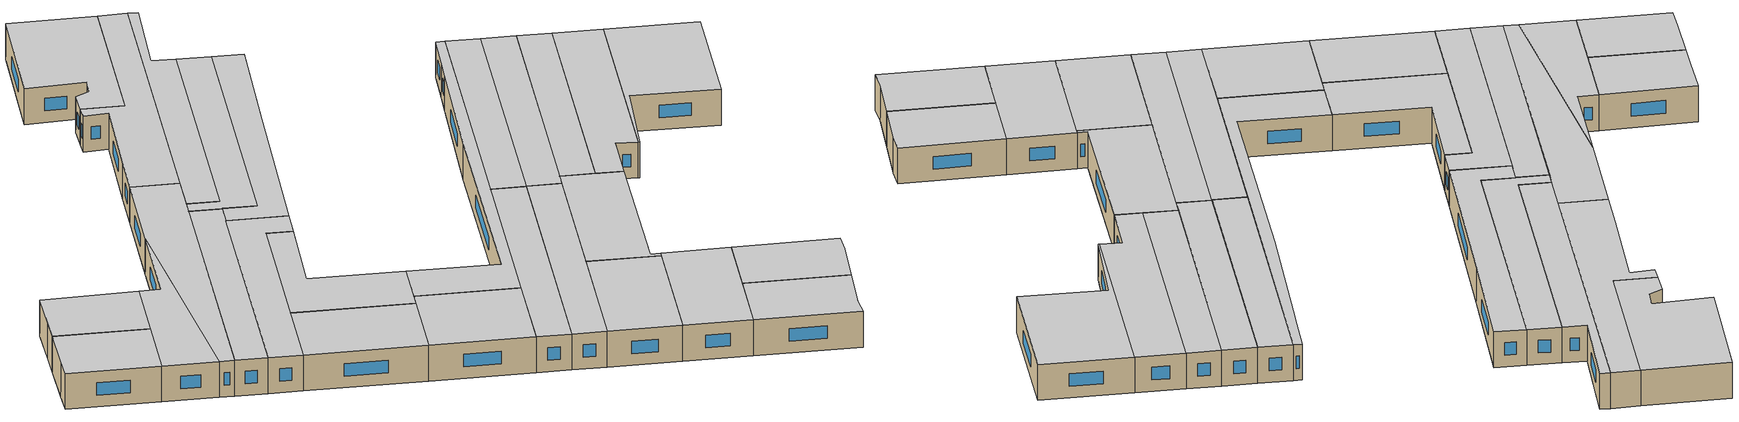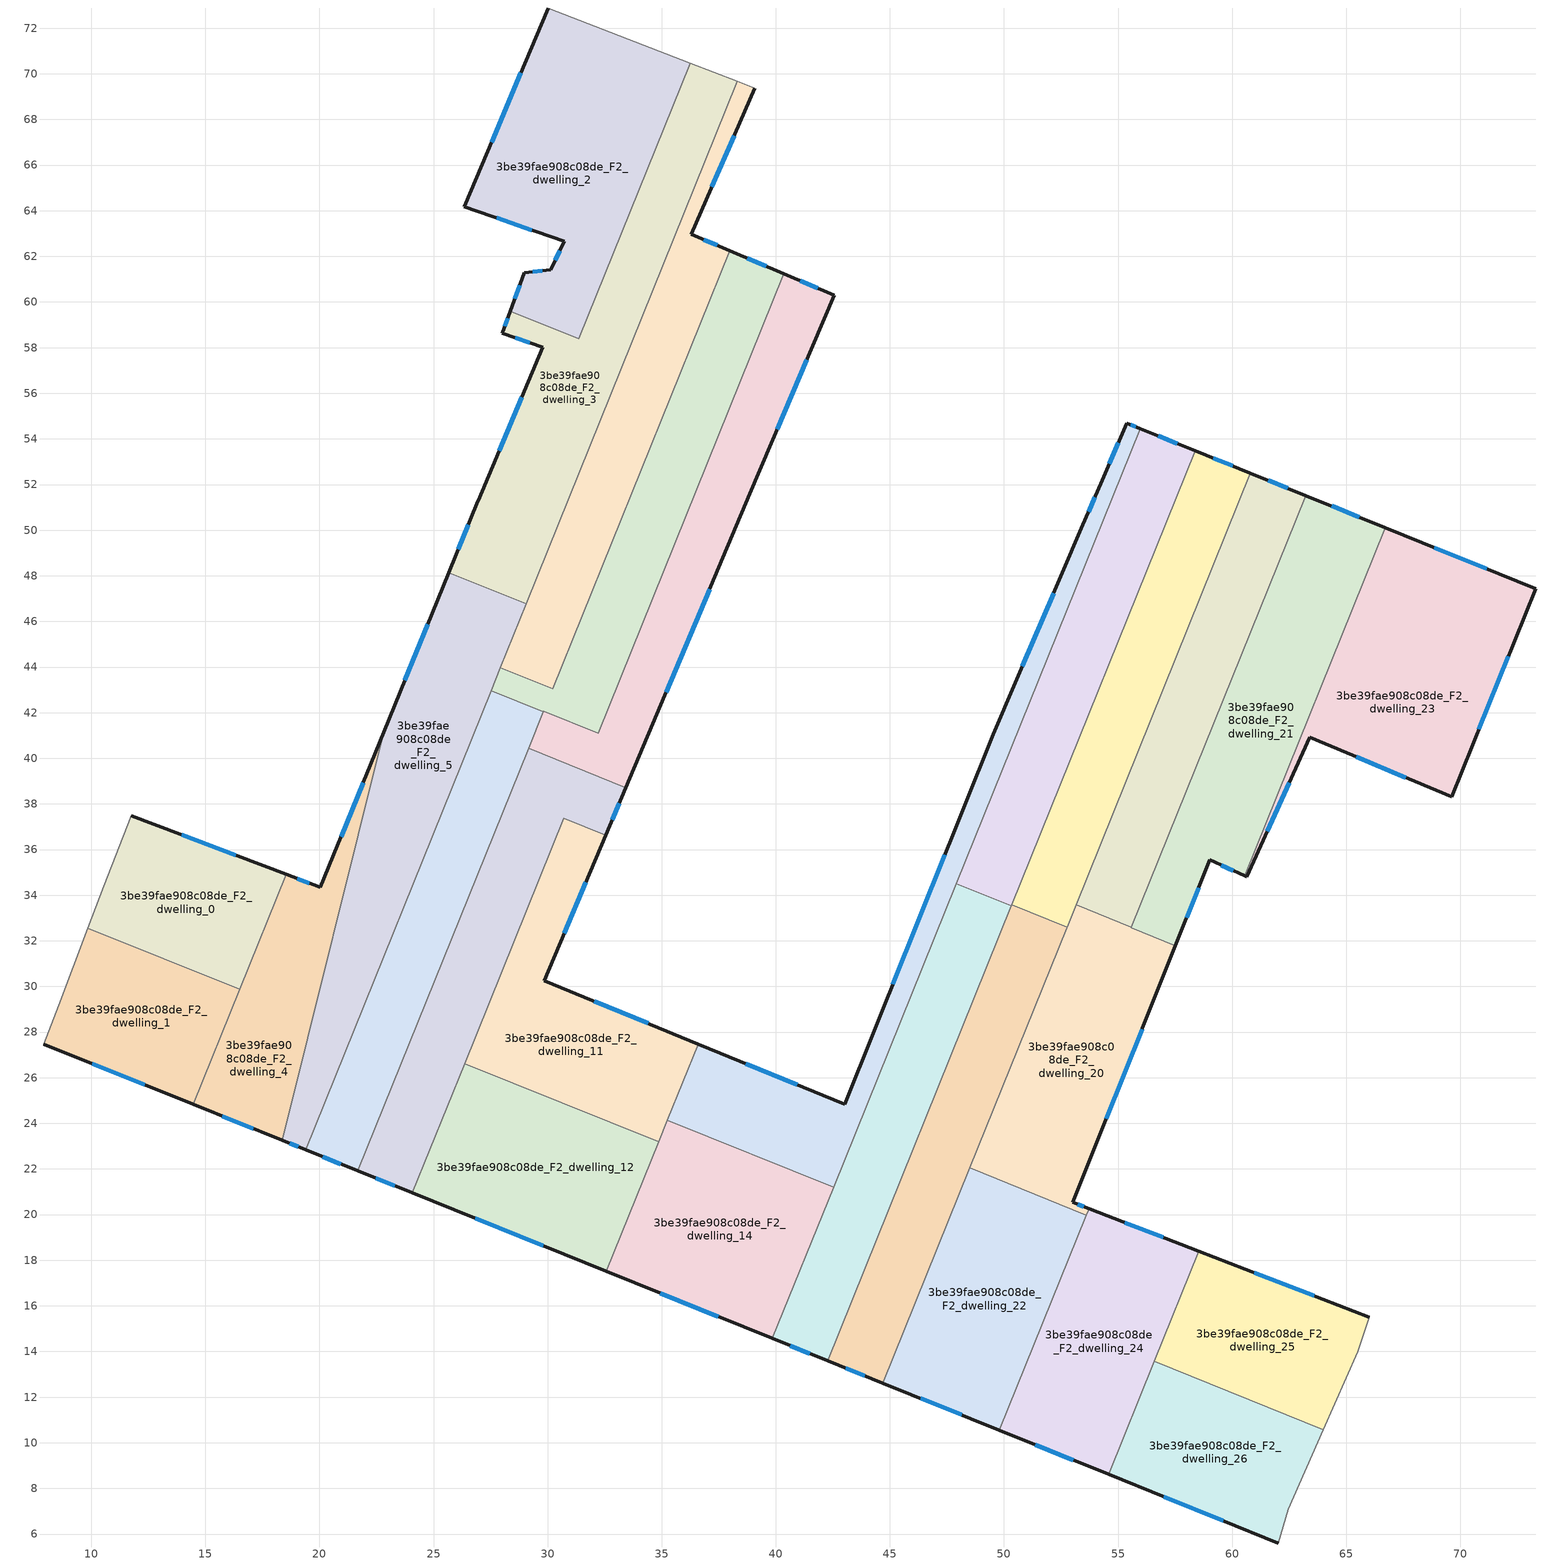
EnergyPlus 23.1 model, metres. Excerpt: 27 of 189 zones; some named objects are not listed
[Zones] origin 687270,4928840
3be39fae908c08de_F2_dwelling_0
 floor to 3be39fae908c08de_F1_dwelling_0 (EU_floor_Construction): 18.54,34.91 16.51,29.87 9.85,32.56 10.54,34.39 11.75,37.49 z6
 wall outside (EU_wall_Construction): 18.54,34.91 11.75,37.49 z6:9
 wall to 3be39fae908c08de_F2_dwelling_1 (EU_wall_Construction): 9.85,32.56 16.51,29.87 z6:9
 wall adiabatic (EU_wall_Construction): 11.75,37.49 10.54,34.39 9.85,32.56 z6:9
 wall to 3be39fae908c08de_F2_dwelling_4 (EU_wall_Construction): 16.51,29.87 18.54,34.91 z6:9
 window (EU_Window_Construction): 16.33,35.75 13.96,36.65 z6.98:8.02
 ceiling to 3be39fae908c08de_F3_dwelling_0 (EU_floor_Construction): 16.51,29.87 18.54,34.91 11.75,37.49 10.54,34.39 9.85,32.56 z9
3be39fae908c08de_F2_dwelling_1
 floor to 3be39fae908c08de_F1_dwelling_1 (EU_floor_Construction): 16.51,29.87 14.47,24.83 7.91,27.48 8.56,29.18 9.85,32.56 z6
 wall outside (EU_wall_Construction): 7.91,27.48 14.47,24.83 z6:9
 wall adiabatic (EU_wall_Construction): 9.85,32.56 8.56,29.18 7.91,27.48 z6:9
 wall to 3be39fae908c08de_F2_dwelling_4 (EU_wall_Construction): 14.47,24.83 16.5,29.87 z6:9
 window (EU_Window_Construction): 10.04,26.62 12.34,25.69 z6.98:8.02
 ceiling to 3be39fae908c08de_F3_dwelling_1 (EU_floor_Construction): 14.47,24.83 16.51,29.87 9.85,32.56 8.56,29.18 7.91,27.48 z9
3be39fae908c08de_F2_dwelling_10
 floor to 3be39fae908c08de_F1_dwelling_10 (EU_floor_Construction): 33.43,38.72 32.55,36.63 30.71,37.37 24.07,20.95 21.68,21.91 29.17,40.44 z6
 wall outside (EU_wall_Construction): 32.55,36.63 33.43,38.72 / 21.68,21.91 24.07,20.95 z6:9
 wall to 3be39fae908c08de_F2_dwelling_9 (EU_wall_Construction): 33.43,38.72 29.17,40.44 z6:9
 wall to 3be39fae908c08de_F2_dwelling_11 (EU_wall_Construction): 26.36,26.62 30.71,37.37 32.55,36.63 z6:9
 wall to 3be39fae908c08de_F2_dwelling_8 (EU_wall_Construction): 29.17,40.44 21.68,21.91 z6:9
 wall to 3be39fae908c08de_F2_dwelling_12 (EU_wall_Construction): 24.07,20.95 26.36,26.62 z6:9
 window (EU_Window_Construction): 32.84,37.31 33.14,38.04 / 22.46,21.6 23.29,21.26 z6.98:8.02
 ceiling to 3be39fae908c08de_F3_dwelling_10 (EU_floor_Construction): 24.07,20.95 30.71,37.37 32.55,36.63 33.43,38.72 29.17,40.44 21.68,21.91 z9
3be39fae908c08de_F2_dwelling_11
 floor to 3be39fae908c08de_F1_dwelling_11 (EU_floor_Construction): 32.55,36.63 29.86,30.26 36.6,27.47 34.87,23.18 26.36,26.62 30.71,37.37 z6
 wall outside (EU_wall_Construction): 36.6,27.47 29.86,30.26 32.55,36.63 z6:9
 wall to 3be39fae908c08de_F2_dwelling_12 (EU_wall_Construction): 26.36,26.62 34.87,23.18 z6:9
 wall to 3be39fae908c08de_F2_dwelling_13 (EU_wall_Construction): 35.25,24.14 36.6,27.47 z6:9
 wall to 3be39fae908c08de_F2_dwelling_14 (EU_wall_Construction): 34.87,23.18 35.25,24.14 z6:9
 window (EU_Window_Construction): 30.74,32.33 31.68,34.56 / 34.41,28.38 32.05,29.35 z6.98:8.02
 ceiling to 3be39fae908c08de_F3_dwelling_11 (EU_floor_Construction): 34.87,23.18 36.6,27.47 29.86,30.26 32.55,36.63 30.71,37.37 26.36,26.62 z9
3be39fae908c08de_F2_dwelling_12
 floor to 3be39fae908c08de_F1_dwelling_12 (EU_floor_Construction): 34.87,23.18 32.57,17.51 24.07,20.95 26.36,26.62 z6
 wall outside (EU_wall_Construction): 24.07,20.95 32.57,17.51 z6:9
 wall to 3be39fae908c08de_F2_dwelling_14 (EU_wall_Construction): 32.57,17.51 34.87,23.18 z6:9
 window (EU_Window_Construction): 26.84,19.83 29.81,18.63 z6.98:8.02
 ceiling to 3be39fae908c08de_F3_dwelling_12 (EU_floor_Construction): 32.57,17.51 34.87,23.18 26.36,26.62 24.07,20.95 z9
3be39fae908c08de_F2_dwelling_13
 floor to 3be39fae908c08de_F1_dwelling_13 (EU_floor_Construction): 55.97,54.45 42.53,21.2 35.25,24.14 36.6,27.47 43.02,24.83 49.52,41.05 53.45,50.23 54.24,52.04 55.37,54.7 z6
 wall outside (EU_wall_Construction): 55.97,54.45 55.37,54.7 54.24,52.04 53.45,50.23 49.52,41.05 43.02,24.83 36.6,27.47 z6:9
 wall to 3be39fae908c08de_F2_dwelling_14 (EU_wall_Construction): 35.25,24.14 42.53,21.2 z6:9
 wall to 3be39fae908c08de_F2_dwelling_15 (EU_wall_Construction): 47.91,34.51 55.97,54.45 z6:9
 wall to 3be39fae908c08de_F2_dwelling_17 (EU_wall_Construction): 42.53,21.2 47.91,34.51 z6:9
 window (EU_Window_Construction): 47.41,35.77 45.14,30.1 / 52.17,47.24 50.8,44.03 / 53.99,51.45 53.71,50.81 / 55,53.83 54.61,52.9 / 55.77,54.53 55.57,54.62 / 40.93,25.69 38.69,26.61 z6.98:8.02
 ceiling to 3be39fae908c08de_F3_dwelling_13 (EU_floor_Construction): 42.53,21.2 55.97,54.45 55.37,54.7 54.24,52.04 53.45,50.23 49.52,41.05 43.02,24.83 36.6,27.47 35.25,24.14 z9
3be39fae908c08de_F2_dwelling_14
 floor to 3be39fae908c08de_F1_dwelling_14 (EU_floor_Construction): 42.53,21.2 39.85,14.57 32.57,17.51 35.25,24.14 z6
 wall outside (EU_wall_Construction): 32.57,17.51 39.85,14.57 z6:9
 wall to 3be39fae908c08de_F2_dwelling_17 (EU_wall_Construction): 39.85,14.57 42.53,21.2 z6:9
 window (EU_Window_Construction): 34.94,16.55 37.48,15.53 z6.98:8.02
 ceiling to 3be39fae908c08de_F3_dwelling_14 (EU_floor_Construction): 39.85,14.57 42.53,21.2 35.25,24.14 32.57,17.51 z9
3be39fae908c08de_F2_dwelling_15
 floor to 3be39fae908c08de_F1_dwelling_15 (EU_floor_Construction): 58.39,53.47 50.33,33.53 47.91,34.51 55.97,54.45 z6
 wall outside (EU_wall_Construction): 58.39,53.47 55.97,54.45 z6:9
 wall to 3be39fae908c08de_F2_dwelling_19 (EU_wall_Construction): 47.91,34.51 50.33,33.53 50.35,33.58 z6:9
 wall to 3be39fae908c08de_F2_dwelling_16 (EU_wall_Construction): 50.35,33.58 58.39,53.47 z6:9
 window (EU_Window_Construction): 57.6,53.79 56.76,54.13 z6.98:8.02
 ceiling to 3be39fae908c08de_F3_dwelling_15 (EU_floor_Construction): 50.33,33.53 58.39,53.47 55.97,54.45 47.91,34.51 z9
3be39fae908c08de_F2_dwelling_16
 floor to 3be39fae908c08de_F1_dwelling_16 (EU_floor_Construction): 60.81,52.5 52.77,32.6 50.35,33.58 58.39,53.47 z6
 wall outside (EU_wall_Construction): 60.81,52.5 58.39,53.47 z6:9
 wall to 3be39fae908c08de_F2_dwelling_19 (EU_wall_Construction): 50.35,33.58 52.77,32.6 z6:9
 wall to 3be39fae908c08de_F2_dwelling_18 (EU_wall_Construction): 53.16,33.57 60.81,52.5 z6:9
 wall to 3be39fae908c08de_F2_dwelling_20 (EU_wall_Construction): 52.77,32.6 53.16,33.57 z6:9
 window (EU_Window_Construction): 60.02,52.81 59.17,53.16 z6.98:8.02
 ceiling to 3be39fae908c08de_F3_dwelling_16 (EU_floor_Construction): 52.77,32.6 60.81,52.5 58.39,53.47 50.35,33.58 z9
3be39fae908c08de_F2_dwelling_17
 floor to 3be39fae908c08de_F1_dwelling_17 (EU_floor_Construction): 50.33,33.53 42.27,13.59 39.85,14.57 47.91,34.51 z6
 wall outside (EU_wall_Construction): 39.85,14.57 42.27,13.59 z6:9
 wall to 3be39fae908c08de_F2_dwelling_19 (EU_wall_Construction): 42.27,13.59 50.33,33.53 47.91,34.51 z6:9
 window (EU_Window_Construction): 40.64,14.25 41.48,13.91 z6.98:8.02
 ceiling to 3be39fae908c08de_F3_dwelling_17 (EU_floor_Construction): 42.27,13.59 50.33,33.53 47.91,34.51 39.85,14.57 z9
3be39fae908c08de_F2_dwelling_18
 floor to 3be39fae908c08de_F1_dwelling_18 (EU_floor_Construction): 63.22,51.52 55.58,32.6 53.16,33.58 60.81,52.5 z6
 wall outside (EU_wall_Construction): 63.22,51.52 60.81,52.5 z6:9
 wall to 3be39fae908c08de_F2_dwelling_20 (EU_wall_Construction): 53.16,33.58 55.58,32.6 z6:9
 wall to 3be39fae908c08de_F2_dwelling_21 (EU_wall_Construction): 55.58,32.6 63.22,51.52 z6:9
 window (EU_Window_Construction): 62.44,51.84 61.59,52.18 z6.98:8.02
 ceiling to 3be39fae908c08de_F3_dwelling_18 (EU_floor_Construction): 55.58,32.6 63.22,51.52 60.81,52.5 53.16,33.58 z9
3be39fae908c08de_F2_dwelling_19
 floor to 3be39fae908c08de_F1_dwelling_19 (EU_floor_Construction): 52.77,32.6 52.75,32.55 44.69,12.61 42.27,13.59 50.33,33.53 50.35,33.58 z6
 wall outside (EU_wall_Construction): 42.27,13.59 44.69,12.61 z6:9
 wall to 3be39fae908c08de_F2_dwelling_20 (EU_wall_Construction): 48.5,22.05 52.75,32.55 52.77,32.6 z6:9
 wall to 3be39fae908c08de_F2_dwelling_22 (EU_wall_Construction): 44.69,12.61 48.5,22.05 z6:9
 window (EU_Window_Construction): 43.06,13.27 43.9,12.93 z6.98:8.02
 ceiling to 3be39fae908c08de_F3_dwelling_19 (EU_floor_Construction): 44.69,12.61 52.75,32.55 52.77,32.6 50.35,33.58 50.33,33.53 42.27,13.59 z9
3be39fae908c08de_F2_dwelling_2
 floor to 3be39fae908c08de_F1_dwelling_2 (EU_floor_Construction): 36.25,70.47 31.36,58.39 28.36,59.6 28.98,61.29 30.13,61.42 30.73,62.66 26.35,64.18 30.02,72.88 z6
 wall outside (EU_wall_Construction): 30.02,72.88 26.35,64.18 30.73,62.66 30.13,61.42 28.98,61.29 28.36,59.6 z6:9
 wall adiabatic (EU_wall_Construction): 36.25,70.47 30.02,72.88 z6:9
 wall to 3be39fae908c08de_F2_dwelling_3 (EU_wall_Construction): 28.36,59.6 31.36,58.39 36.25,70.47 z6:9
 window (EU_Window_Construction): 30.54,62.25 30.33,61.82 / 27.78,63.68 29.31,63.15 / 28.83,70.05 27.55,67.01 / 28.78,60.74 28.56,60.15 / 29.76,61.37 29.36,61.33 z6.98:8.02
 ceiling to 3be39fae908c08de_F3_dwelling_2 (EU_floor_Construction): 31.36,58.39 36.25,70.47 30.02,72.88 26.35,64.18 30.73,62.66 30.13,61.42 28.98,61.29 28.36,59.6 z9
3be39fae908c08de_F2_dwelling_20
 floor to 3be39fae908c08de_F1_dwelling_20 (EU_floor_Construction): 57.52,31.79 53.01,20.54 53.73,20.26 53.61,19.98 48.5,22.05 53.16,33.58 55.58,32.6 55.57,32.58 z6
 wall outside (EU_wall_Construction): 53.73,20.26 53.01,20.54 57.52,31.79 z6:9
 wall to 3be39fae908c08de_F2_dwelling_22 (EU_wall_Construction): 48.5,22.05 53.61,19.98 z6:9
 wall to 3be39fae908c08de_F2_dwelling_21 (EU_wall_Construction): 57.52,31.79 55.57,32.58 55.58,32.6 z6:9
 wall to 3be39fae908c08de_F2_dwelling_24 (EU_wall_Construction): 53.61,19.98 53.73,20.26 z6:9
 window (EU_Window_Construction): 53.49,20.35 53.24,20.45 / 54.48,24.2 56.05,28.13 z6.98:8.02
 ceiling to 3be39fae908c08de_F3_dwelling_20 (EU_floor_Construction): 53.73,20.26 53.01,20.54 57.52,31.79 55.57,32.58 55.58,32.6 53.16,33.58 48.5,22.05 53.61,19.98 z9
3be39fae908c08de_F2_dwelling_21
 floor to 3be39fae908c08de_F1_dwelling_21 (EU_floor_Construction): 66.71,50.11 60.54,34.85 59.02,35.55 57.52,31.79 55.57,32.58 63.22,51.52 z6
 wall outside (EU_wall_Construction): 66.71,50.11 63.22,51.52 / 57.52,31.79 59.02,35.55 60.54,34.85 z6:9
 wall to 3be39fae908c08de_F2_dwelling_23 (EU_wall_Construction): 60.54,34.85 66.71,50.11 z6:9
 window (EU_Window_Construction): 65.57,50.57 64.36,51.06 / 59.52,35.32 60.05,35.08 / 58.01,33.01 58.53,34.32 z6.98:8.02
 ceiling to 3be39fae908c08de_F3_dwelling_21 (EU_floor_Construction): 60.54,34.85 66.71,50.11 63.22,51.52 55.57,32.58 57.52,31.79 59.02,35.55 z9
3be39fae908c08de_F2_dwelling_22
 floor to 3be39fae908c08de_F1_dwelling_22 (EU_floor_Construction): 53.61,19.98 49.8,10.55 44.69,12.61 48.5,22.05 z6
 wall outside (EU_wall_Construction): 44.69,12.61 49.8,10.55 z6:9
 wall to 3be39fae908c08de_F2_dwelling_24 (EU_wall_Construction): 49.8,10.55 53.61,19.98 z6:9
 window (EU_Window_Construction): 46.35,11.94 48.14,11.22 z6.98:8.02
 ceiling to 3be39fae908c08de_F3_dwelling_22 (EU_floor_Construction): 49.8,10.55 53.61,19.98 48.5,22.05 44.69,12.61 z9
3be39fae908c08de_F2_dwelling_23
 floor to 3be39fae908c08de_F1_dwelling_23 (EU_floor_Construction): 73.31,47.43 69.62,38.3 63.41,40.92 60.65,34.81 60.54,34.85 66.71,50.11 z6
 wall outside (EU_wall_Construction): 60.54,34.85 60.65,34.81 63.41,40.92 69.62,38.3 73.31,47.43 66.71,50.11 z6:9
 window (EU_Window_Construction): 70.82,41.27 72.11,44.47 / 65.43,40.07 67.6,39.15 / 61.55,36.79 62.51,38.93 / 71.16,48.3 68.86,49.24 z6.98:8.02
 ceiling to 3be39fae908c08de_F3_dwelling_23 (EU_floor_Construction): 69.62,38.3 73.31,47.43 66.71,50.11 60.54,34.85 60.65,34.81 63.41,40.92 z9
3be39fae908c08de_F2_dwelling_24
 floor to 3be39fae908c08de_F1_dwelling_24 (EU_floor_Construction): 58.55,18.39 54.6,8.61 49.8,10.55 53.73,20.26 z6
 wall outside (EU_wall_Construction): 49.8,10.55 54.6,8.61 / 58.55,18.39 53.73,20.26 z6:9
 wall to 3be39fae908c08de_F2_dwelling_26 (EU_wall_Construction): 54.6,8.61 56.6,13.56 z6:9
 wall to 3be39fae908c08de_F2_dwelling_25 (EU_wall_Construction): 56.6,13.56 58.55,18.39 z6:9
 window (EU_Window_Construction): 51.36,9.92 53.04,9.24 / 56.98,19 55.3,19.65 z6.98:8.02
 ceiling to 3be39fae908c08de_F3_dwelling_24 (EU_floor_Construction): 54.6,8.61 58.55,18.39 53.73,20.26 49.8,10.55 z9
3be39fae908c08de_F2_dwelling_25
 floor to 3be39fae908c08de_F1_dwelling_25 (EU_floor_Construction): 66.02,15.5 65.5,14 63.99,10.58 56.6,13.56 58.55,18.39 z6
 wall outside (EU_wall_Construction): 66.02,15.5 58.55,18.39 z6:9
 wall adiabatic (EU_wall_Construction): 63.99,10.58 65.5,14 66.02,15.5 z6:9
 wall to 3be39fae908c08de_F2_dwelling_26 (EU_wall_Construction): 56.6,13.56 63.99,10.58 z6:9
 window (EU_Window_Construction): 63.59,16.44 60.98,17.45 z6.98:8.02
 ceiling to 3be39fae908c08de_F3_dwelling_25 (EU_floor_Construction): 63.99,10.58 65.5,14 66.02,15.5 58.55,18.39 56.6,13.56 z9
3be39fae908c08de_F2_dwelling_26
 floor to 3be39fae908c08de_F1_dwelling_26 (EU_floor_Construction): 63.99,10.58 62.45,7.08 62.03,5.61 54.6,8.61 56.6,13.56 z6
 wall outside (EU_wall_Construction): 54.6,8.61 62.03,5.61 z6:9
 wall adiabatic (EU_wall_Construction): 62.03,5.61 62.45,7.08 63.99,10.58 z6:9
 window (EU_Window_Construction): 57.01,7.63 59.61,6.58 z6.98:8.02
 ceiling to 3be39fae908c08de_F3_dwelling_26 (EU_floor_Construction): 62.03,5.61 62.45,7.08 63.99,10.58 56.6,13.56 54.6,8.61 z9
3be39fae908c08de_F2_dwelling_3
 floor to 3be39fae908c08de_F1_dwelling_3 (EU_floor_Construction): 38.32,69.67 29.07,46.77 25.67,48.14 26.94,51.26 26.96,51.29 29.79,58.03 28,58.63 28.36,59.6 31.36,58.39 36.25,70.47 z6
 wall outside (EU_wall_Construction): 28.36,59.6 28,58.63 29.79,58.03 26.96,51.29 26.94,51.26 25.67,48.14 z6:9
 wall adiabatic (EU_wall_Construction): 38.32,69.67 36.25,70.47 z6:9
 wall to 3be39fae908c08de_F2_dwelling_5 (EU_wall_Construction): 25.67,48.14 29.07,46.77 z6:9
 wall to 3be39fae908c08de_F2_dwelling_6 (EU_wall_Construction): 29.07,46.77 38.32,69.67 z6:9
 window (EU_Window_Construction): 28.87,55.84 27.88,53.48 / 28.58,58.43 29.21,58.22 / 28.24,59.29 28.12,58.94 / 26.53,50.24 26.09,49.15 z6.98:8.02
 ceiling to 3be39fae908c08de_F3_dwelling_3 (EU_floor_Construction): 29.07,46.77 38.32,69.67 36.25,70.47 31.36,58.39 28.36,59.6 28,58.63 29.79,58.03 26.96,51.29 26.94,51.26 25.67,48.14 z9
3be39fae908c08de_F2_dwelling_4
 floor to 3be39fae908c08de_F1_dwelling_4 (EU_floor_Construction): 22.82,41.14 18.36,23.25 14.47,24.83 18.54,34.91 20.04,34.34 z6
 wall outside (EU_wall_Construction): 22.82,41.14 20.04,34.34 18.54,34.91 / 14.47,24.83 18.36,23.25 z6:9
 wall to 3be39fae908c08de_F2_dwelling_5 (EU_wall_Construction): 18.36,23.25 22.82,41.14 z6:9
 window (EU_Window_Construction): 19.55,34.52 19.03,34.72 / 21.92,38.93 20.95,36.55 / 15.74,24.32 17.1,23.76 z6.98:8.02
 ceiling to 3be39fae908c08de_F3_dwelling_4 (EU_floor_Construction): 18.36,23.25 22.82,41.14 20.04,34.34 18.54,34.91 14.47,24.83 z9
3be39fae908c08de_F2_dwelling_5
 floor to 3be39fae908c08de_F1_dwelling_5 (EU_floor_Construction): 29.07,46.77 19.39,22.84 18.36,23.25 22.82,41.14 25.67,48.14 z6
 wall outside (EU_wall_Construction): 25.67,48.14 22.82,41.14 / 18.36,23.25 19.39,22.84 z6:9
 wall to 3be39fae908c08de_F2_dwelling_8 (EU_wall_Construction): 19.39,22.84 27.52,42.95 z6:9
 wall to 3be39fae908c08de_F2_dwelling_7 (EU_wall_Construction): 27.52,42.95 27.93,43.96 z6:9
 wall to 3be39fae908c08de_F2_dwelling_6 (EU_wall_Construction): 27.93,43.96 29.07,46.77 z6:9
 window (EU_Window_Construction): 24.74,45.87 23.75,43.42 / 18.7,23.12 19.06,22.97 z6.98:8.02
 ceiling to 3be39fae908c08de_F3_dwelling_5 (EU_floor_Construction): 19.39,22.84 29.07,46.77 25.67,48.14 22.82,41.14 18.36,23.25 z9
3be39fae908c08de_F2_dwelling_6
 floor to 3be39fae908c08de_F1_dwelling_6 (EU_floor_Construction): 39.08,69.38 36.29,62.97 37.98,62.25 30.22,43.04 27.93,43.96 38.32,69.67 z6
 wall outside (EU_wall_Construction): 37.98,62.25 36.29,62.97 39.08,69.38 z6:9
 wall adiabatic (EU_wall_Construction): 39.08,69.38 38.32,69.67 z6:9
 wall to 3be39fae908c08de_F2_dwelling_7 (EU_wall_Construction): 27.93,43.96 30.22,43.04 37.98,62.25 z6:9
 window (EU_Window_Construction): 37.2,65.05 38.17,67.29 / 37.43,62.48 36.84,62.73 z6.98:8.02
 ceiling to 3be39fae908c08de_F3_dwelling_6 (EU_floor_Construction): 30.22,43.04 37.98,62.25 36.29,62.97 39.08,69.38 38.32,69.67 27.93,43.96 z9
3be39fae908c08de_F2_dwelling_7
 floor to 3be39fae908c08de_F1_dwelling_7 (EU_floor_Construction): 40.35,61.23 32.21,41.1 29.82,42.07 29.81,42.03 27.52,42.95 27.93,43.96 30.22,43.04 37.98,62.25 z6
 wall outside (EU_wall_Construction): 40.35,61.23 37.98,62.25 z6:9
 wall to 3be39fae908c08de_F2_dwelling_9 (EU_wall_Construction): 29.81,42.03 29.82,42.07 32.21,41.1 40.35,61.23 z6:9
 wall to 3be39fae908c08de_F2_dwelling_8 (EU_wall_Construction): 27.52,42.95 29.81,42.03 z6:9
 window (EU_Window_Construction): 39.58,61.56 38.75,61.91 z6.98:8.02
 ceiling to 3be39fae908c08de_F3_dwelling_7 (EU_floor_Construction): 32.21,41.1 40.35,61.23 37.98,62.25 30.22,43.04 27.93,43.96 27.52,42.95 29.81,42.03 29.82,42.07 z9
3be39fae908c08de_F2_dwelling_8
 floor to 3be39fae908c08de_F1_dwelling_8 (EU_floor_Construction): 29.81,42.03 21.68,21.91 19.39,22.84 27.52,42.95 z6
 wall outside (EU_wall_Construction): 19.39,22.84 21.68,21.91 z6:9
 wall to 3be39fae908c08de_F2_dwelling_9 (EU_wall_Construction): 29.16,40.44 29.81,42.03 z6:9
 window (EU_Window_Construction): 20.14,22.54 20.94,22.21 z6.98:8.02
 ceiling to 3be39fae908c08de_F3_dwelling_8 (EU_floor_Construction): 21.68,21.91 29.81,42.03 27.52,42.95 19.39,22.84 z9
3be39fae908c08de_F2_dwelling_9
 floor to 3be39fae908c08de_F1_dwelling_9 (EU_floor_Construction): 42.55,60.29 38.86,51.6 33.43,38.72 29.17,40.44 29.82,42.07 32.21,41.1 40.35,61.23 z6
 wall outside (EU_wall_Construction): 33.43,38.72 38.86,51.6 42.55,60.29 40.35,61.23 z6:9
 window (EU_Window_Construction): 41.84,60.59 41.07,60.92 / 40.06,54.42 41.35,57.46 / 35.2,42.9 37.1,47.41 z6.98:8.02
 ceiling to 3be39fae908c08de_F3_dwelling_9 (EU_floor_Construction): 33.43,38.72 38.86,51.6 42.55,60.29 40.35,61.23 32.21,41.1 29.82,42.07 29.17,40.44 z9
[Building]
EU S2 Campaign: North Axis=0; Terrain=City; Solar Distribution=FullExterior
[Site:Location]
Bologna: Latitude=44.5; Longitude=11.25; Time Zone=1; Elevation=37
[SizingPeriod:WeatherFileDays]
AnnualSizingPeriod: Begin Month=1; Begin Day of Month=1; End Month=12; End Day of Month=31; Day of Week for Start Day=Monday; Use Weather File Daylight Saving Period=No; Use Weather File Rain and Snow Indicators=No
[MATERIAL]
EU_InternalMass_Material: Roughness=MediumRough; Thickness=0.1; Conductivity=1; Density=1800; Specific Heat=900; Thermal Absorptance=0.9; Solar Absorptance=0.7; Visible Absorptance=0.7
[MATERIAL:NOMASS] Roughness=MediumRough; Thermal Absorptance=0.9; Solar Absorptance=0.7; Visible Absorptance=0.7
Name | Thermal Resistance
EU_wall_NoMass | 0.905828
EU_floor_NoMass | 0.67114
[WINDOWMATERIAL:SIMPLEGLAZINGSYSTEM]
EU_Window_SimpleGlazing: UFactor=4.52486; Solar Heat Gain Coefficient=0.85; Visible Transmittance=0.85
[CONSTRUCTION]
EU_wall_Construction: EU_wall_NoMass
EU_floor_Construction: EU_floor_NoMass
EU_Window_Construction: EU_Window_SimpleGlazing
EU_InternalMass_Construction: EU_InternalMass_Material
[ZONE] Type=1; Multiplier=1; Ceiling Height=autocalculate; Floor Area=autocalculate; Part of Total Floor Area=Yes
Name | Volume
3be39fae908c08de_F2_dwelling_0 | 116.206
3be39fae908c08de_F2_dwelling_1 | 116.202
3be39fae908c08de_F2_dwelling_10 | 168.331
3be39fae908c08de_F2_dwelling_11 | 168.342
3be39fae908c08de_F2_dwelling_12 | 168.356
3be39fae908c08de_F2_dwelling_13; 3be39fae908c08de_F2_dwelling_14 | 168.341
3be39fae908c08de_F2_dwelling_15 | 168.348
3be39fae908c08de_F2_dwelling_16 | 167.947
3be39fae908c08de_F2_dwelling_17 | 168.357
3be39fae908c08de_F2_dwelling_18 | 159.724
3be39fae908c08de_F2_dwelling_19 | 168.722
3be39fae908c08de_F2_dwelling_2 | 220.452
3be39fae908c08de_F2_dwelling_20 | 176.969
3be39fae908c08de_F2_dwelling_21 | 210.297
3be39fae908c08de_F2_dwelling_22; 3be39fae908c08de_F2_dwelling_6 | 168.363
3be39fae908c08de_F2_dwelling_23 | 214.471
3be39fae908c08de_F2_dwelling_24 | 162.975
3be39fae908c08de_F2_dwelling_25 | 126.991
3be39fae908c08de_F2_dwelling_26 | 126.985
3be39fae908c08de_F2_dwelling_3 | 218.662
3be39fae908c08de_F2_dwelling_4 | 123.959
3be39fae908c08de_F2_dwelling_5 | 214.555
3be39fae908c08de_F2_dwelling_7 | 176.402
3be39fae908c08de_F2_dwelling_8 | 160.315
3be39fae908c08de_F2_dwelling_9 | 168.313
[INTERNALMASS] Construction=EU_InternalMass_Construction
Name | Zone or ZoneList | Surface Area
3be39fae908c08de_F2_dwelling_0_EU_InternalMass | 3be39fae908c08de_F2_dwelling_0 | 38.7339
3be39fae908c08de_F2_dwelling_1_EU_InternalMass | 3be39fae908c08de_F2_dwelling_1 | 38.7339
3be39fae908c08de_F2_dwelling_2_EU_InternalMass | 3be39fae908c08de_F2_dwelling_2 | 73.4819
3be39fae908c08de_F2_dwelling_3_EU_InternalMass | 3be39fae908c08de_F2_dwelling_3 | 72.8845
3be39fae908c08de_F2_dwelling_4_EU_InternalMass | 3be39fae908c08de_F2_dwelling_4 | 41.3189
3be39fae908c08de_F2_dwelling_5_EU_InternalMass | 3be39fae908c08de_F2_dwelling_5 | 71.5164
3be39fae908c08de_F2_dwelling_6_EU_InternalMass | 3be39fae908c08de_F2_dwelling_6 | 56.1212
3be39fae908c08de_F2_dwelling_7_EU_InternalMass | 3be39fae908c08de_F2_dwelling_7 | 58.8052
3be39fae908c08de_F2_dwelling_8_EU_InternalMass | 3be39fae908c08de_F2_dwelling_8 | 53.441
3be39fae908c08de_F2_dwelling_9_EU_InternalMass | 3be39fae908c08de_F2_dwelling_9 | 56.1043
3be39fae908c08de_F2_dwelling_10_EU_InternalMass | 3be39fae908c08de_F2_dwelling_10 | 56.1109
3be39fae908c08de_F2_dwelling_11_EU_InternalMass | 3be39fae908c08de_F2_dwelling_11 | 56.1133
3be39fae908c08de_F2_dwelling_12_EU_InternalMass | 3be39fae908c08de_F2_dwelling_12 | 56.1186
3be39fae908c08de_F2_dwelling_13_EU_InternalMass | 3be39fae908c08de_F2_dwelling_13 | 56.1133
3be39fae908c08de_F2_dwelling_14_EU_InternalMass | 3be39fae908c08de_F2_dwelling_14 | 56.113
3be39fae908c08de_F2_dwelling_15_EU_InternalMass | 3be39fae908c08de_F2_dwelling_15 | 56.1159
3be39fae908c08de_F2_dwelling_16_EU_InternalMass | 3be39fae908c08de_F2_dwelling_16 | 55.979
3be39fae908c08de_F2_dwelling_17_EU_InternalMass | 3be39fae908c08de_F2_dwelling_17 | 56.1192
3be39fae908c08de_F2_dwelling_18_EU_InternalMass | 3be39fae908c08de_F2_dwelling_18 | 53.2406
3be39fae908c08de_F2_dwelling_19_EU_InternalMass | 3be39fae908c08de_F2_dwelling_19 | 56.2447
3be39fae908c08de_F2_dwelling_20_EU_InternalMass | 3be39fae908c08de_F2_dwelling_20 | 58.9878
3be39fae908c08de_F2_dwelling_21_EU_InternalMass | 3be39fae908c08de_F2_dwelling_21 | 70.0958
3be39fae908c08de_F2_dwelling_22_EU_InternalMass | 3be39fae908c08de_F2_dwelling_22 | 56.1199
3be39fae908c08de_F2_dwelling_23_EU_InternalMass | 3be39fae908c08de_F2_dwelling_23 | 71.4936
3be39fae908c08de_F2_dwelling_24_EU_InternalMass | 3be39fae908c08de_F2_dwelling_24 | 54.3247
3be39fae908c08de_F2_dwelling_25_EU_InternalMass | 3be39fae908c08de_F2_dwelling_25 | 42.3306
3be39fae908c08de_F2_dwelling_26_EU_InternalMass | 3be39fae908c08de_F2_dwelling_26 | 42.3281
[OTHEREQUIPMENT] Fuel Type=Electricity; Design Level Calculation Method=Watts/Area; Power per Zone Floor Area=1; Fraction Latent=0; Fraction Radiant=0; Fraction Lost=0; Carbon Dioxide Generation Rate=0; EndUse Subcategory=EU_Step8_InternalGains
Name | Zone or ZoneList or Space or SpaceList | Schedule
EU_Step8_InternalGain_3be39fae908c08de_F2_dwelling_0_f000 | 3be39fae908c08de_F2_dwelling_0 | EU_Step8_GainSchedule_3be39fae908c08de_F2_dwelling_0_f000
EU_Step8_InternalGain_3be39fae908c08de_F2_dwelling_1_f000 | 3be39fae908c08de_F2_dwelling_1 | EU_Step8_GainSchedule_3be39fae908c08de_F2_dwelling_1_f000
EU_Step8_InternalGain_3be39fae908c08de_F2_dwelling_2_f000 | 3be39fae908c08de_F2_dwelling_2 | EU_Step8_GainSchedule_3be39fae908c08de_F2_dwelling_2_f000
EU_Step8_InternalGain_3be39fae908c08de_F2_dwelling_3_f000 | 3be39fae908c08de_F2_dwelling_3 | EU_Step8_GainSchedule_3be39fae908c08de_F2_dwelling_3_f000
EU_Step8_InternalGain_3be39fae908c08de_F2_dwelling_4_f000 | 3be39fae908c08de_F2_dwelling_4 | EU_Step8_GainSchedule_3be39fae908c08de_F2_dwelling_4_f000
EU_Step8_InternalGain_3be39fae908c08de_F2_dwelling_5_f000 | 3be39fae908c08de_F2_dwelling_5 | EU_Step8_GainSchedule_3be39fae908c08de_F2_dwelling_5_f000
EU_Step8_InternalGain_3be39fae908c08de_F2_dwelling_6_f000 | 3be39fae908c08de_F2_dwelling_6 | EU_Step8_GainSchedule_3be39fae908c08de_F2_dwelling_6_f000
EU_Step8_InternalGain_3be39fae908c08de_F2_dwelling_7_f000 | 3be39fae908c08de_F2_dwelling_7 | EU_Step8_GainSchedule_3be39fae908c08de_F2_dwelling_7_f000
EU_Step8_InternalGain_3be39fae908c08de_F2_dwelling_8_f000 | 3be39fae908c08de_F2_dwelling_8 | EU_Step8_GainSchedule_3be39fae908c08de_F2_dwelling_8_f000
EU_Step8_InternalGain_3be39fae908c08de_F2_dwelling_9_f000 | 3be39fae908c08de_F2_dwelling_9 | EU_Step8_GainSchedule_3be39fae908c08de_F2_dwelling_9_f000
EU_Step8_InternalGain_3be39fae908c08de_F2_dwelling_10_f000 | 3be39fae908c08de_F2_dwelling_10 | EU_Step8_GainSchedule_3be39fae908c08de_F2_dwelling_10_f000
EU_Step8_InternalGain_3be39fae908c08de_F2_dwelling_11_f000 | 3be39fae908c08de_F2_dwelling_11 | EU_Step8_GainSchedule_3be39fae908c08de_F2_dwelling_11_f000
EU_Step8_InternalGain_3be39fae908c08de_F2_dwelling_12_f000 | 3be39fae908c08de_F2_dwelling_12 | EU_Step8_GainSchedule_3be39fae908c08de_F2_dwelling_12_f000
EU_Step8_InternalGain_3be39fae908c08de_F2_dwelling_13_f000 | 3be39fae908c08de_F2_dwelling_13 | EU_Step8_GainSchedule_3be39fae908c08de_F2_dwelling_13_f000
EU_Step8_InternalGain_3be39fae908c08de_F2_dwelling_14_f000 | 3be39fae908c08de_F2_dwelling_14 | EU_Step8_GainSchedule_3be39fae908c08de_F2_dwelling_14_f000
EU_Step8_InternalGain_3be39fae908c08de_F2_dwelling_15_f000 | 3be39fae908c08de_F2_dwelling_15 | EU_Step8_GainSchedule_3be39fae908c08de_F2_dwelling_15_f000
EU_Step8_InternalGain_3be39fae908c08de_F2_dwelling_16_f000 | 3be39fae908c08de_F2_dwelling_16 | EU_Step8_GainSchedule_3be39fae908c08de_F2_dwelling_16_f000
EU_Step8_InternalGain_3be39fae908c08de_F2_dwelling_17_f000 | 3be39fae908c08de_F2_dwelling_17 | EU_Step8_GainSchedule_3be39fae908c08de_F2_dwelling_17_f000
EU_Step8_InternalGain_3be39fae908c08de_F2_dwelling_18_f000 | 3be39fae908c08de_F2_dwelling_18 | EU_Step8_GainSchedule_3be39fae908c08de_F2_dwelling_18_f000
EU_Step8_InternalGain_3be39fae908c08de_F2_dwelling_19_f000 | 3be39fae908c08de_F2_dwelling_19 | EU_Step8_GainSchedule_3be39fae908c08de_F2_dwelling_19_f000
EU_Step8_InternalGain_3be39fae908c08de_F2_dwelling_20_f000 | 3be39fae908c08de_F2_dwelling_20 | EU_Step8_GainSchedule_3be39fae908c08de_F2_dwelling_20_f000
EU_Step8_InternalGain_3be39fae908c08de_F2_dwelling_21_f000 | 3be39fae908c08de_F2_dwelling_21 | EU_Step8_GainSchedule_3be39fae908c08de_F2_dwelling_21_f000
EU_Step8_InternalGain_3be39fae908c08de_F2_dwelling_22_f000 | 3be39fae908c08de_F2_dwelling_22 | EU_Step8_GainSchedule_3be39fae908c08de_F2_dwelling_22_f000
EU_Step8_InternalGain_3be39fae908c08de_F2_dwelling_23_f000 | 3be39fae908c08de_F2_dwelling_23 | EU_Step8_GainSchedule_3be39fae908c08de_F2_dwelling_23_f000
EU_Step8_InternalGain_3be39fae908c08de_F2_dwelling_24_f000 | 3be39fae908c08de_F2_dwelling_24 | EU_Step8_GainSchedule_3be39fae908c08de_F2_dwelling_24_f000
EU_Step8_InternalGain_3be39fae908c08de_F2_dwelling_25_f000 | 3be39fae908c08de_F2_dwelling_25 | EU_Step8_GainSchedule_3be39fae908c08de_F2_dwelling_25_f000
EU_Step8_InternalGain_3be39fae908c08de_F2_dwelling_26_f000 | 3be39fae908c08de_F2_dwelling_26 | EU_Step8_GainSchedule_3be39fae908c08de_F2_dwelling_26_f000
[ZONEVENTILATION:DESIGNFLOWRATE] Schedule=EU_AlwaysOn; Design Flow Rate Calculation Method=AirChanges/Hour; Air Changes per Hour=0.73129; Ventilation Type=Natural; Fan Pressure Rise=0; Fan Total Efficiency=1; Constant Term Coefficient=1; Temperature Term Coefficient=0; Velocity Term Coefficient=0; Velocity Squared Term Coefficient=0; Minimum Indoor Temperature=-100; Maximum Indoor Temperature=100; Delta Temperature=-100; Minimum Outdoor Temperature=-100; Maximum Outdoor Temperature=100; Maximum Wind Speed=40
Name | Zone or ZoneList or Space or SpaceList
EU_ConstantAir_3be39fae908c08de_F2_dwelling_0 | 3be39fae908c08de_F2_dwelling_0
EU_ConstantAir_3be39fae908c08de_F2_dwelling_1 | 3be39fae908c08de_F2_dwelling_1
EU_ConstantAir_3be39fae908c08de_F2_dwelling_2 | 3be39fae908c08de_F2_dwelling_2
EU_ConstantAir_3be39fae908c08de_F2_dwelling_3 | 3be39fae908c08de_F2_dwelling_3
EU_ConstantAir_3be39fae908c08de_F2_dwelling_4 | 3be39fae908c08de_F2_dwelling_4
EU_ConstantAir_3be39fae908c08de_F2_dwelling_5 | 3be39fae908c08de_F2_dwelling_5
EU_ConstantAir_3be39fae908c08de_F2_dwelling_6 | 3be39fae908c08de_F2_dwelling_6
EU_ConstantAir_3be39fae908c08de_F2_dwelling_7 | 3be39fae908c08de_F2_dwelling_7
EU_ConstantAir_3be39fae908c08de_F2_dwelling_8 | 3be39fae908c08de_F2_dwelling_8
EU_ConstantAir_3be39fae908c08de_F2_dwelling_9 | 3be39fae908c08de_F2_dwelling_9
EU_ConstantAir_3be39fae908c08de_F2_dwelling_10 | 3be39fae908c08de_F2_dwelling_10
EU_ConstantAir_3be39fae908c08de_F2_dwelling_11 | 3be39fae908c08de_F2_dwelling_11
EU_ConstantAir_3be39fae908c08de_F2_dwelling_12 | 3be39fae908c08de_F2_dwelling_12
EU_ConstantAir_3be39fae908c08de_F2_dwelling_13 | 3be39fae908c08de_F2_dwelling_13
EU_ConstantAir_3be39fae908c08de_F2_dwelling_14 | 3be39fae908c08de_F2_dwelling_14
EU_ConstantAir_3be39fae908c08de_F2_dwelling_15 | 3be39fae908c08de_F2_dwelling_15
EU_ConstantAir_3be39fae908c08de_F2_dwelling_16 | 3be39fae908c08de_F2_dwelling_16
EU_ConstantAir_3be39fae908c08de_F2_dwelling_17 | 3be39fae908c08de_F2_dwelling_17
EU_ConstantAir_3be39fae908c08de_F2_dwelling_18 | 3be39fae908c08de_F2_dwelling_18
EU_ConstantAir_3be39fae908c08de_F2_dwelling_19 | 3be39fae908c08de_F2_dwelling_19
EU_ConstantAir_3be39fae908c08de_F2_dwelling_20 | 3be39fae908c08de_F2_dwelling_20
EU_ConstantAir_3be39fae908c08de_F2_dwelling_21 | 3be39fae908c08de_F2_dwelling_21
EU_ConstantAir_3be39fae908c08de_F2_dwelling_22 | 3be39fae908c08de_F2_dwelling_22
EU_ConstantAir_3be39fae908c08de_F2_dwelling_23 | 3be39fae908c08de_F2_dwelling_23
EU_ConstantAir_3be39fae908c08de_F2_dwelling_24 | 3be39fae908c08de_F2_dwelling_24
EU_ConstantAir_3be39fae908c08de_F2_dwelling_25 | 3be39fae908c08de_F2_dwelling_25
EU_ConstantAir_3be39fae908c08de_F2_dwelling_26 | 3be39fae908c08de_F2_dwelling_26
[HVACTEMPLATE:THERMOSTAT] Constant Heating Setpoint=20; Constant Cooling Setpoint=50
EU_HeatOnly_3be39fae908c08de_F3_dwelling_13; EU_HeatOnly_3be39fae908c08de_F3_dwelling_14; EU_HeatOnly_3be39fae908c08de_F3_dwelling_15; EU_HeatOnly_3be39fae908c08de_F3_dwelling_16; EU_HeatOnly_3be39fae908c08de_F3_dwelling_17; EU_HeatOnly_3be39fae908c08de_F3_dwelling_18; EU_HeatOnly_3be39fae908c08de_F3_dwelling_19; EU_HeatOnly_3be39fae908c08de_F3_dwelling_20; EU_HeatOnly_3be39fae908c08de_F3_dwelling_21; EU_HeatOnly_3be39fae908c08de_F3_dwelling_22; EU_HeatOnly_3be39fae908c08de_F3_dwelling_23; EU_HeatOnly_3be39fae908c08de_F3_dwelling_24; EU_HeatOnly_3be39fae908c08de_F3_dwelling_25; EU_HeatOnly_3be39fae908c08de_F3_dwelling_26; EU_HeatOnly_3be39fae908c08de_F4_dwelling_0; EU_HeatOnly_3be39fae908c08de_F4_dwelling_1; EU_HeatOnly_3be39fae908c08de_F4_dwelling_2; EU_HeatOnly_3be39fae908c08de_F4_dwelling_3; EU_HeatOnly_3be39fae908c08de_F4_dwelling_4; EU_HeatOnly_3be39fae908c08de_F4_dwelling_5; EU_HeatOnly_3be39fae908c08de_F4_dwelling_6; EU_HeatOnly_3be39fae908c08de_F4_dwelling_7; EU_HeatOnly_3be39fae908c08de_F4_dwelling_8; EU_HeatOnly_3be39fae908c08de_F4_dwelling_9; EU_HeatOnly_3be39fae908c08de_F4_dwelling_10; EU_HeatOnly_3be39fae908c08de_F4_dwelling_11; EU_HeatOnly_3be39fae908c08de_F4_dwelling_12; EU_HeatOnly_3be39fae908c08de_F4_dwelling_13; EU_HeatOnly_3be39fae908c08de_F4_dwelling_14; EU_HeatOnly_3be39fae908c08de_F4_dwelling_15; EU_HeatOnly_3be39fae908c08de_F4_dwelling_16; EU_HeatOnly_3be39fae908c08de_F4_dwelling_17; EU_HeatOnly_3be39fae908c08de_F4_dwelling_18; EU_HeatOnly_3be39fae908c08de_F4_dwelling_19; EU_HeatOnly_3be39fae908c08de_F4_dwelling_20; EU_HeatOnly_3be39fae908c08de_F4_dwelling_21; EU_HeatOnly_3be39fae908c08de_F4_dwelling_22; EU_HeatOnly_3be39fae908c08de_F4_dwelling_23; EU_HeatOnly_3be39fae908c08de_F4_dwelling_24; EU_HeatOnly_3be39fae908c08de_F4_dwelling_25; EU_HeatOnly_3be39fae908c08de_F4_dwelling_26; EU_HeatOnly_3be39fae908c08de_F5_dwelling_0; EU_HeatOnly_3be39fae908c08de_F5_dwelling_1; EU_HeatOnly_3be39fae908c08de_F5_dwelling_2
[HVACTEMPLATE:ZONE:IDEALLOADSAIRSYSTEM] System Availability Schedule=EU_AlwaysOn; Maximum Heating Supply Air Temperature=50; Minimum Cooling Supply Air Temperature=13; Maximum Heating Supply Air Humidity Ratio=0.0156; Minimum Cooling Supply Air Humidity Ratio=0.0077; Heating Limit=NoLimit; Cooling Limit=NoLimit; Heating Availability Schedule=EU_AlwaysOn; Cooling Availability Schedule=EU_CoolingOff; Dehumidification Control Type=ConstantSensibleHeatRatio; Cooling Sensible Heat Ratio=0.7; Dehumidification Setpoint=60; Humidification Control Type=None; Humidification Setpoint=30; Outdoor Air Method=None; Outdoor Air Flow Rate per Person=0.00944; Outdoor Air Flow Rate per Zone Floor Area=0; Outdoor Air Flow Rate per Zone=0; Demand Controlled Ventilation Type=None; Outdoor Air Economizer Type=NoEconomizer; Heat Recovery Type=None; Sensible Heat Recovery Effectiveness=0.7; Latent Heat Recovery Effectiveness=0.65
Name | Template Thermostat
3be39fae908c08de_F2_dwelling_0 | EU_HeatOnly_3be39fae908c08de_F2_dwelling_0
3be39fae908c08de_F2_dwelling_1 | EU_HeatOnly_3be39fae908c08de_F2_dwelling_1
3be39fae908c08de_F2_dwelling_2 | EU_HeatOnly_3be39fae908c08de_F2_dwelling_2
3be39fae908c08de_F2_dwelling_3 | EU_HeatOnly_3be39fae908c08de_F2_dwelling_3
3be39fae908c08de_F2_dwelling_4 | EU_HeatOnly_3be39fae908c08de_F2_dwelling_4
3be39fae908c08de_F2_dwelling_5 | EU_HeatOnly_3be39fae908c08de_F2_dwelling_5
3be39fae908c08de_F2_dwelling_6 | EU_HeatOnly_3be39fae908c08de_F2_dwelling_6
3be39fae908c08de_F2_dwelling_7 | EU_HeatOnly_3be39fae908c08de_F2_dwelling_7
3be39fae908c08de_F2_dwelling_8 | EU_HeatOnly_3be39fae908c08de_F2_dwelling_8
3be39fae908c08de_F2_dwelling_9 | EU_HeatOnly_3be39fae908c08de_F2_dwelling_9
3be39fae908c08de_F2_dwelling_10 | EU_HeatOnly_3be39fae908c08de_F2_dwelling_10
3be39fae908c08de_F2_dwelling_11 | EU_HeatOnly_3be39fae908c08de_F2_dwelling_11
3be39fae908c08de_F2_dwelling_12 | EU_HeatOnly_3be39fae908c08de_F2_dwelling_12
3be39fae908c08de_F2_dwelling_13 | EU_HeatOnly_3be39fae908c08de_F2_dwelling_13
3be39fae908c08de_F2_dwelling_14 | EU_HeatOnly_3be39fae908c08de_F2_dwelling_14
3be39fae908c08de_F2_dwelling_15 | EU_HeatOnly_3be39fae908c08de_F2_dwelling_15
3be39fae908c08de_F2_dwelling_16 | EU_HeatOnly_3be39fae908c08de_F2_dwelling_16
3be39fae908c08de_F2_dwelling_17 | EU_HeatOnly_3be39fae908c08de_F2_dwelling_17
3be39fae908c08de_F2_dwelling_18 | EU_HeatOnly_3be39fae908c08de_F2_dwelling_18
3be39fae908c08de_F2_dwelling_19 | EU_HeatOnly_3be39fae908c08de_F2_dwelling_19
3be39fae908c08de_F2_dwelling_20 | EU_HeatOnly_3be39fae908c08de_F2_dwelling_20
3be39fae908c08de_F2_dwelling_21 | EU_HeatOnly_3be39fae908c08de_F2_dwelling_21
3be39fae908c08de_F2_dwelling_22 | EU_HeatOnly_3be39fae908c08de_F2_dwelling_22
3be39fae908c08de_F2_dwelling_23 | EU_HeatOnly_3be39fae908c08de_F2_dwelling_23
3be39fae908c08de_F2_dwelling_24 | EU_HeatOnly_3be39fae908c08de_F2_dwelling_24
3be39fae908c08de_F2_dwelling_25 | EU_HeatOnly_3be39fae908c08de_F2_dwelling_25
3be39fae908c08de_F2_dwelling_26 | EU_HeatOnly_3be39fae908c08de_F2_dwelling_26
[SIZING:ZONE] Zone Cooling Design Supply Air Temperature Input Method=SupplyAirTemperature; Zone Cooling Design Supply Air Temperature=13; Zone Heating Design Supply Air Temperature Input Method=SupplyAirTemperature; Zone Heating Design Supply Air Temperature=50; Zone Cooling Design Supply Air Humidity Ratio=0.008; Zone Heating Design Supply Air Humidity Ratio=0.008; Cooling Design Air Flow Method=DesignDay; Cooling Design Air Flow Rate=0; Cooling Minimum Air Flow per Zone Floor Area=0.000762; Cooling Minimum Air Flow=0; Cooling Minimum Air Flow Fraction=0.2; Heating Design Air Flow Method=DesignDay; Heating Design Air Flow Rate=0; Heating Maximum Air Flow per Zone Floor Area=0.002032; Heating Maximum Air Flow=0.141576; Heating Maximum Air Flow Fraction=0.3; Account for Dedicated Outdoor Air System=No; Dedicated Outdoor Air System Control Strategy=NeutralSupplyAir; Dedicated Outdoor Air Low Setpoint Temperature for Design=autosize; Dedicated Outdoor Air High Setpoint Temperature for Design=autosize; Zone Load Sizing Method=Sensible Load Only No Latent Load; Zone Latent Cooling Design Supply Air Humidity Ratio Input Method=HumidityRatioDifference; Zone Cooling Design Supply Air Humidity Ratio Difference=0.005; Zone Latent Heating Design Supply Air Humidity Ratio Input Method=HumidityRatioDifference; Zone Humidification Design Supply Air Humidity Ratio Difference=0.005
3be39fae908c08de_F2_dwelling_0; 3be39fae908c08de_F2_dwelling_1; 3be39fae908c08de_F2_dwelling_2; 3be39fae908c08de_F2_dwelling_3; 3be39fae908c08de_F2_dwelling_4; 3be39fae908c08de_F2_dwelling_5; 3be39fae908c08de_F2_dwelling_6; 3be39fae908c08de_F2_dwelling_7; 3be39fae908c08de_F2_dwelling_8; 3be39fae908c08de_F2_dwelling_9; 3be39fae908c08de_F2_dwelling_10; 3be39fae908c08de_F2_dwelling_11; 3be39fae908c08de_F2_dwelling_12; 3be39fae908c08de_F2_dwelling_13; 3be39fae908c08de_F2_dwelling_14; 3be39fae908c08de_F2_dwelling_15; 3be39fae908c08de_F2_dwelling_16; 3be39fae908c08de_F2_dwelling_17; 3be39fae908c08de_F2_dwelling_18; 3be39fae908c08de_F2_dwelling_19; 3be39fae908c08de_F2_dwelling_20; 3be39fae908c08de_F2_dwelling_21; 3be39fae908c08de_F2_dwelling_22; 3be39fae908c08de_F2_dwelling_23; 3be39fae908c08de_F2_dwelling_24; 3be39fae908c08de_F2_dwelling_25; 3be39fae908c08de_F2_dwelling_26
[SCHEDULE:CONSTANT]
Name | Hourly Value
EU_AlwaysOn | 1
EU_CoolingOff | 0
[SCHEDULE:FILE] Column Number=1; Rows to Skip at Top=0; Number of Hours of Data=8760; Column Separator=Comma; Interpolate to Timestep=No; Minutes per Item=60; Adjust Schedule for Daylight Savings=Yes
Name | File
EU_Step8_GainSchedule_3be39fae908c08de_F2_dwelling_0_f000 | ../../schedules/3be39fae908c08de/3be39fae908c08de_F2_dwelling_0_f000_gain.csv
EU_Step8_GainSchedule_3be39fae908c08de_F2_dwelling_1_f000 | ../../schedules/3be39fae908c08de/3be39fae908c08de_F2_dwelling_1_f000_gain.csv
EU_Step8_GainSchedule_3be39fae908c08de_F2_dwelling_2_f000 | ../../schedules/3be39fae908c08de/3be39fae908c08de_F2_dwelling_2_f000_gain.csv
EU_Step8_GainSchedule_3be39fae908c08de_F2_dwelling_3_f000 | ../../schedules/3be39fae908c08de/3be39fae908c08de_F2_dwelling_3_f000_gain.csv
EU_Step8_GainSchedule_3be39fae908c08de_F2_dwelling_4_f000 | ../../schedules/3be39fae908c08de/3be39fae908c08de_F2_dwelling_4_f000_gain.csv
EU_Step8_GainSchedule_3be39fae908c08de_F2_dwelling_5_f000 | ../../schedules/3be39fae908c08de/3be39fae908c08de_F2_dwelling_5_f000_gain.csv
EU_Step8_GainSchedule_3be39fae908c08de_F2_dwelling_6_f000 | ../../schedules/3be39fae908c08de/3be39fae908c08de_F2_dwelling_6_f000_gain.csv
EU_Step8_GainSchedule_3be39fae908c08de_F2_dwelling_7_f000 | ../../schedules/3be39fae908c08de/3be39fae908c08de_F2_dwelling_7_f000_gain.csv
EU_Step8_GainSchedule_3be39fae908c08de_F2_dwelling_8_f000 | ../../schedules/3be39fae908c08de/3be39fae908c08de_F2_dwelling_8_f000_gain.csv
EU_Step8_GainSchedule_3be39fae908c08de_F2_dwelling_9_f000 | ../../schedules/3be39fae908c08de/3be39fae908c08de_F2_dwelling_9_f000_gain.csv
EU_Step8_GainSchedule_3be39fae908c08de_F2_dwelling_10_f000 | ../../schedules/3be39fae908c08de/3be39fae908c08de_F2_dwelling_10_f000_gain.csv
EU_Step8_GainSchedule_3be39fae908c08de_F2_dwelling_11_f000 | ../../schedules/3be39fae908c08de/3be39fae908c08de_F2_dwelling_11_f000_gain.csv
EU_Step8_GainSchedule_3be39fae908c08de_F2_dwelling_12_f000 | ../../schedules/3be39fae908c08de/3be39fae908c08de_F2_dwelling_12_f000_gain.csv
EU_Step8_GainSchedule_3be39fae908c08de_F2_dwelling_13_f000 | ../../schedules/3be39fae908c08de/3be39fae908c08de_F2_dwelling_13_f000_gain.csv
EU_Step8_GainSchedule_3be39fae908c08de_F2_dwelling_14_f000 | ../../schedules/3be39fae908c08de/3be39fae908c08de_F2_dwelling_14_f000_gain.csv
EU_Step8_GainSchedule_3be39fae908c08de_F2_dwelling_15_f000 | ../../schedules/3be39fae908c08de/3be39fae908c08de_F2_dwelling_15_f000_gain.csv
EU_Step8_GainSchedule_3be39fae908c08de_F2_dwelling_16_f000 | ../../schedules/3be39fae908c08de/3be39fae908c08de_F2_dwelling_16_f000_gain.csv
EU_Step8_GainSchedule_3be39fae908c08de_F2_dwelling_17_f000 | ../../schedules/3be39fae908c08de/3be39fae908c08de_F2_dwelling_17_f000_gain.csv
EU_Step8_GainSchedule_3be39fae908c08de_F2_dwelling_18_f000 | ../../schedules/3be39fae908c08de/3be39fae908c08de_F2_dwelling_18_f000_gain.csv
EU_Step8_GainSchedule_3be39fae908c08de_F2_dwelling_19_f000 | ../../schedules/3be39fae908c08de/3be39fae908c08de_F2_dwelling_19_f000_gain.csv
EU_Step8_GainSchedule_3be39fae908c08de_F2_dwelling_20_f000 | ../../schedules/3be39fae908c08de/3be39fae908c08de_F2_dwelling_20_f000_gain.csv
EU_Step8_GainSchedule_3be39fae908c08de_F2_dwelling_21_f000 | ../../schedules/3be39fae908c08de/3be39fae908c08de_F2_dwelling_21_f000_gain.csv
EU_Step8_GainSchedule_3be39fae908c08de_F2_dwelling_22_f000 | ../../schedules/3be39fae908c08de/3be39fae908c08de_F2_dwelling_22_f000_gain.csv
EU_Step8_GainSchedule_3be39fae908c08de_F2_dwelling_23_f000 | ../../schedules/3be39fae908c08de/3be39fae908c08de_F2_dwelling_23_f000_gain.csv
EU_Step8_GainSchedule_3be39fae908c08de_F2_dwelling_24_f000 | ../../schedules/3be39fae908c08de/3be39fae908c08de_F2_dwelling_24_f000_gain.csv
EU_Step8_GainSchedule_3be39fae908c08de_F2_dwelling_25_f000 | ../../schedules/3be39fae908c08de/3be39fae908c08de_F2_dwelling_25_f000_gain.csv
EU_Step8_GainSchedule_3be39fae908c08de_F2_dwelling_26_f000 | ../../schedules/3be39fae908c08de/3be39fae908c08de_F2_dwelling_26_f000_gain.csv
